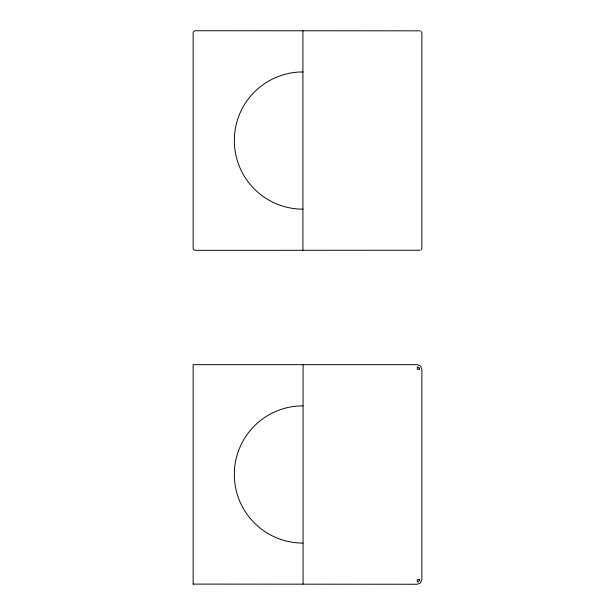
<?xml version="1.0" encoding="UTF-8"?>
<svg xmlns="http://www.w3.org/2000/svg" width="615" height="615" viewBox="0 0 615 615"><rect width="100%" height="100%" fill="white"/><g stroke="black" fill="none" stroke-linecap="round" stroke-linejoin="round"><path stroke-width="0.92" d="M421.19 249.659L421.867 248.037L421.867 33.041L421.19 31.419M193.133 584.25L193.133 364.672L417.285 364.672L420.522 366.01L421.867 369.246L421.867 579.676L420.522 582.912L417.285 584.25L193.294 584.096M303.08 584.096L303.08 364.826M420.168 250.251L195.424 250.328A2.291 2.291 0 0 1 193.133 248.037L193.133 33.041A2.291 2.291 0 0 1 195.424 30.75L420.168 30.827M302.926 71.97L298.798 72.047A68.619 68.619 0 0 0 234.461 135.93L234.315 141.758A68.619 68.619 0 0 0 301.227 209.138L302.926 209.108M302.926 405.892L298.798 405.969A68.619 68.619 0 0 0 234.461 469.852L234.315 475.679A68.619 68.619 0 0 0 301.227 543.06L302.926 543.03M419.269 368.101L419.499 368.654M302.926 30.75L302.926 250.328M419.576 369.246L417.285 369.246L417.285 366.963A2.291 2.291 0 0 1 419.576 369.246M419.576 579.676L417.285 579.676L417.285 581.959A2.291 2.291 0 0 0 419.576 579.676"/></g></svg>
